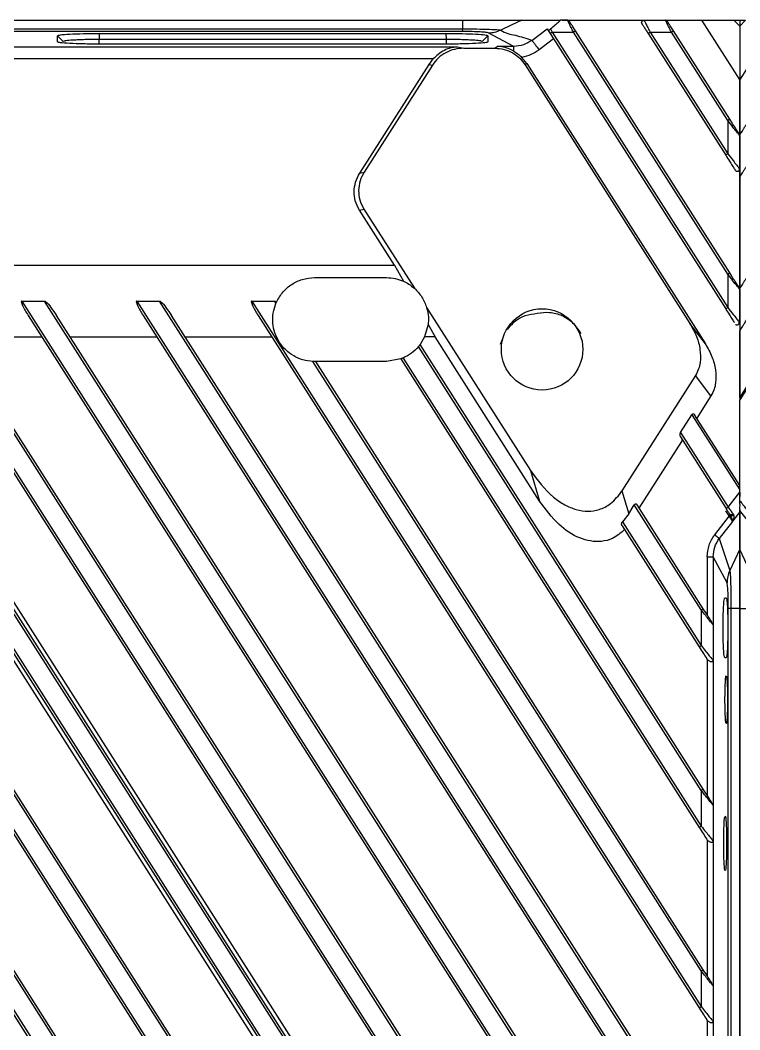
# Model space of a CAD drawing. Header units: millimetres. Extents: x 620 to 19791, y 2539 to 6969.
# Drawn here: x 17266.9 to 17327, y 5402.2 to 5486.6 of the extents above; entities that cross this region are included whole.
import ezdxf

# ---------------------------------------------------------------- set-up
doc = ezdxf.new("R2010")
doc.units = ezdxf.units.MM

# ---------------------------------------------------------------- blocks, each defined once
blk = doc.blocks.new('tugj')
at = {"color": 7, "linetype": 'Continuous', "lineweight": 25}
for p, q in [((12538.836, 5156.616), (12582.402, 5156.616)), ((12582.402, 5156.616), (12582.402, 5155.89)), ((12587.353, 5156.616), (12590.543, 5156.616)), ((12591.154, 5156.616), (12590.543, 5156.616)), ((12590.718, 5156.616), (12591.154, 5156.616)), ((12591.154, 5156.616), (12597.557, 5156.616)), ((12597.557, 5156.616), (12599.335, 5156.616)), ((12599.335, 5156.616), (12602.343, 5156.616)), ((12602.343, 5156.616), (12605.543, 5151.616)), ((12602.343, 5156.616), (12605.043, 5156.616)), ((12605.043, 5156.616), (12606.043, 5156.616)), ((12605.543, 5156.116), (12605.043, 5156.616)), ((12605.543, 5156.616), (12605.543, 5156.116)), ((12605.543, 5151.616), (12608.743, 5156.616)), ((12606.043, 5156.616), (12605.543, 5156.116)), ((12538.836, 5155.89), (12582.402, 5155.89)), ((12582.412, 5155.666), (12538.836, 5155.666)), ((12582.412, 5155.666), (12582.402, 5155.89)), ((12586.674, 5154.431), (12584.544, 5155.561)), ((12588.192, 5154.932), (12589.468, 5155.897)), ((12589.469, 5155.897), (12589.555, 5155.761)), ((12589.555, 5155.761), (12589.716, 5155.508)), ((12589.748, 5155.885), (12589.885, 5155.615)), ((12589.885, 5155.615), (12591.664, 5155.616)), ((12589.885, 5155.615), (12604.543, 5132.608)), ((12604.543, 5135.4), (12591.664, 5155.616)), ((12604.711, 5135.507), (12591.832, 5155.723)), ((12598.066, 5155.616), (12599.845, 5155.616)), ((12598.066, 5155.616), (12604.543, 5145.45)), ((12604.543, 5148.242), (12599.845, 5155.616)), ((12604.711, 5148.349), (12600.014, 5155.723)), ((12605.543, 5156.116), (12605.543, 5151.616)), ((12548.568, 5154.799), (12548.568, 5155.323)), ((12549.043, 5154.849), (12548.568, 5155.323)), ((12552.043, 5155.505), (12552.042, 5155.032)), ((12552.042, 5155.032), (12581.043, 5155.032)), ((12552.043, 5155.505), (12581.042, 5155.505)), ((12581.043, 5155.032), (12581.042, 5155.505)), ((12584.517, 5155.323), (12584.043, 5154.849)), ((12584.517, 5155.323), (12584.517, 5154.799)), ((12590.005, 5155.055), (12588.79, 5154.139)), ((12589.716, 5155.508), (12604.374, 5132.5)), ((12597.898, 5155.508), (12604.374, 5145.342)), ((12479.138, 5154.379), (12581.947, 5154.379)), ((12581.042, 5154.617), (12552.043, 5154.617)), ((12581.947, 5154.379), (12582.501, 5154.276)), ((12582.501, 5154.276), (12585.091, 5154.276)), ((12585.091, 5154.276), (12585.298, 5154.431)), ((12586.674, 5154.431), (12585.298, 5154.431)), ((12586.674, 5154.03), (12586.674, 5154.431)), ((12579.956, 5153.38), (12481.129, 5153.38)), ((12579.596, 5152.922), (12579.956, 5153.38)), ((12587.759, 5152.997), (12587.357, 5153.499)), ((12573.814, 5143.845), (12579.596, 5152.922)), ((12579.881, 5152.87), (12574.188, 5143.935)), ((12579.596, 5152.922), (12579.881, 5152.87)), ((12587.759, 5152.997), (12587.619, 5152.892)), ((12587.619, 5152.892), (12601.391, 5131.273)), ((12587.759, 5152.997), (12602.681, 5129.575)), ((12605.543, 5125.082), (12623.326, 5152.997)), ((12605.543, 5151.616), (12605.543, 5147.08)), ((12605.543, 5147.044), (12605.543, 5151.616)), ((12604.543, 5148.242), (12604.543, 5145.45)), ((12605.543, 5146.986), (12605.543, 5147.08)), ((12605.543, 5143.508), (12605.543, 5147.044)), ((12605.543, 5146.986), (12605.543, 5144.194)), ((12573.814, 5143.845), (12574.188, 5143.935)), ((12605.543, 5144.194), (12605.543, 5134.239)), ((12605.543, 5134.202), (12605.543, 5143.508)), ((12573.786, 5140.751), (12574.161, 5140.841)), ((12576.711, 5136.161), (12573.786, 5140.751)), ((12574.161, 5140.841), (12578.377, 5134.224)), ((12502.78, 5136.161), (12576.711, 5136.161)), ((12576.711, 5136.161), (12577.475, 5134.809)), ((12604.543, 5135.4), (12604.543, 5132.608)), ((12570.043, 5135.116), (12576.043, 5135.116)), ((12605.543, 5134.144), (12605.543, 5134.239)), ((12605.543, 5131.352), (12605.543, 5134.202)), ((12605.543, 5134.144), (12605.543, 5131.352)), ((12507.168, 5133.159), (12602.334, 4983.776)), ((12602.333, 4986.753), (12509.063, 5133.16)), ((12516.768, 5133.161), (12602.333, 4998.851)), ((12602.333, 5001.829), (12518.666, 5133.161)), ((12526.373, 5133.161), (12602.333, 5013.926)), ((12602.333, 5016.904), (12528.27, 5133.161)), ((12535.977, 5133.161), (12602.333, 5029.002)), ((12602.333, 5031.98), (12537.874, 5133.161)), ((12545.581, 5133.161), (12547.478, 5133.161)), ((12545.581, 5133.161), (12602.333, 5044.077)), ((12602.333, 5047.055), (12547.478, 5133.161)), ((12555.185, 5133.161), (12557.082, 5133.161)), ((12555.185, 5133.161), (12602.333, 5059.152)), ((12602.333, 5062.13), (12557.082, 5133.161)), ((12564.789, 5133.161), (12566.686, 5133.161)), ((12564.789, 5133.161), (12602.333, 5074.228)), ((12566.812, 5132.963), (12566.686, 5133.161)), ((12566.812, 5132.963), (12566.852, 5133.054)), ((12507.692, 5131.96), (12602.165, 4983.668)), ((12602.502, 4986.861), (12510.063, 5131.961)), ((12517.296, 5131.961), (12602.165, 4998.743)), ((12602.502, 5001.936), (12519.667, 5131.961)), ((12526.9, 5131.961), (12602.165, 5013.819)), ((12602.502, 5017.012), (12529.271, 5131.961)), ((12536.504, 5131.961), (12602.165, 5028.894)), ((12602.502, 5032.087), (12538.875, 5131.961)), ((12546.108, 5131.961), (12602.165, 5043.97)), ((12602.502, 5047.162), (12548.479, 5131.961)), ((12555.712, 5131.961), (12602.165, 5059.045)), ((12602.502, 5062.238), (12558.083, 5131.961)), ((12565.316, 5131.961), (12602.165, 5074.12)), ((12579.393, 5132.629), (12588.08, 5118.993)), ((12579.517, 5131.195), (12579.226, 5130.161)), ((12579.517, 5131.195), (12580.102, 5130.161)), ((12602.681, 5129.575), (12601.391, 5131.273)), ((12605.543, 5131.352), (12605.543, 5125.095)), ((12605.543, 5125.082), (12605.543, 5130.666)), ((12609.049, 5130.424), (12605.543, 5124.92)), ((12601.911, 5013.658), (12527.691, 5130.161)), ((12530.774, 5130.161), (12602.755, 5017.173)), ((12540.022, 5130.161), (12547.255, 5130.161)), ((12549.626, 5130.161), (12556.859, 5130.161)), ((12559.23, 5130.161), (12566.463, 5130.161)), ((12579.226, 5130.161), (12578.846, 5129.52)), ((12602.502, 5092.389), (12578.846, 5129.52)), ((12580.102, 5130.161), (12579.226, 5130.161)), ((12588.834, 5116.454), (12580.102, 5130.161)), ((12585.569, 5129.545), (12585.768, 5130.03)), ((12602.333, 5092.281), (12578.715, 5129.355)), ((12602.333, 5077.206), (12569.898, 5128.119)), ((12602.502, 5077.313), (12570.137, 5128.116)), ((12576.043, 5128.116), (12570.137, 5128.116)), ((12577.236, 5128.325), (12576.043, 5128.116)), ((12577.236, 5128.325), (12602.165, 5089.196)), ((12577.426, 5128.4), (12602.333, 5089.303)), ((12601.859, 5126.948), (12595.713, 5117.3)), ((12603.148, 5125.25), (12601.859, 5126.948)), ((12603.148, 5125.25), (12601.962, 5123.387)), ((12605.543, 5125.082), (12605.543, 5124.92)), ((12605.543, 5116.494), (12605.543, 5124.92)), ((12600.598, 5122.177), (12601.547, 5123.666)), ((12601.547, 5123.666), (12605.543, 5117.394)), ((12605.543, 5117.766), (12601.784, 5123.666)), ((12600.581, 5121.836), (12600.598, 5121.805)), ((12600.598, 5122.177), (12604.576, 5115.934)), ((12597.16, 5115.849), (12600.717, 5121.433)), ((12600.598, 5121.805), (12604.407, 5115.826)), ((12588.08, 5118.993), (12588.834, 5116.454)), ((12595.713, 5117.3), (12596.278, 5115.397)), ((12604.576, 5115.934), (12605.543, 5117.195)), ((12605.543, 5117.195), (12605.543, 5117.394)), ((12605.543, 5117.195), (12605.543, 5116.844)), ((12596.278, 5115.397), (12596.745, 5116.129)), ((12602.333, 5107.357), (12596.745, 5116.129)), ((12602.502, 5107.464), (12596.982, 5116.129)), ((12596.278, 5115.397), (12595.747, 5114.717)), ((12604.669, 5115.229), (12603.446, 5113.624)), ((12605.543, 5115.557), (12604.961, 5114.797)), ((12604.984, 5115.378), (12605.034, 5115.294)), ((12595.731, 5114.371), (12602.165, 5104.271)), ((12595.747, 5114.717), (12602.333, 5104.379)), ((12604.932, 5114.753), (12603.842, 5113.324)), ((12604.931, 5114.754), (12604.929, 5114.776)), ((12604.96, 5114.797), (12604.932, 5114.773)), ((12604.961, 5114.797), (12604.932, 5114.753)), ((12603.842, 5113.324), (12604.719, 5110.656)), ((12602.834, 5111.801), (12602.834, 5106.943)), ((12603.333, 5111.801), (12603.333, 5106.102)), ((12604.488, 5109.617), (12603.333, 5111.801)), ((12605.542, 5112.426), (12606.366, 5110.656)), ((12604.719, 5110.656), (12604.747, 5110.428)), ((12604.291, 5108.366), (12604.422, 5108.366)), ((12602.333, 5107.357), (12602.333, 5104.379)), ((12604.593, 4868.257), (12604.593, 5107.475)), ((12604.818, 5107.475), (12604.593, 5107.475)), ((12605.543, 5107.475), (12604.818, 5107.475)), ((12604.818, 5107.475), (12604.818, 4868.257)), ((12605.543, 5107.475), (12605.543, 4868.256)), ((12605.543, 5107.475), (12606.268, 5107.475)), ((12605.543, 4868.256), (12605.543, 5107.475)), ((12603.333, 5106.102), (12603.333, 5103.123)), ((12602.834, 5103.23), (12602.789, 5103.291)), ((12604.422, 5103.366), (12604.291, 5103.366)), ((12602.834, 5103.23), (12602.834, 5091.867)), ((12603.333, 5103.123), (12603.333, 5091.027)), ((12602.333, 5092.281), (12602.333, 5089.303)), ((12603.333, 5091.027), (12603.333, 5088.047)), ((12602.834, 5088.154), (12602.789, 5088.216)), ((12602.834, 5088.154), (12602.834, 5076.792)), ((12603.333, 5088.047), (12603.333, 5075.951)), ((12602.333, 5077.206), (12602.333, 5074.228)), ((12603.333, 5075.951), (12603.333, 5072.972)), ((12602.834, 5073.079), (12602.789, 5073.14)), ((12602.834, 5073.079), (12602.834, 5061.717)), ((12603.333, 5072.972), (12603.333, 5060.876))]:
    blk.add_line(p, q, dxfattribs=at)
at = {"color": 8, "linetype": 'Continuous', "lineweight": 25}
for p, q in [((12552.042, 5154.617), (12552.042, 5155.032)), ((12581.043, 5154.617), (12581.043, 5155.032)), ((12604.669, 5115.229), (12604.4, 5115.651))]:
    blk.add_line(p, q, dxfattribs=at)
at = {"color": 7, "linetype": 'Continuous', "lineweight": 25, "flags": 128}
for points in [[(12587.353, 5156.615), (12586.468, 5156.203), (12585.583, 5155.792)], [(12591.832, 5155.723), (12591.829, 5155.721), (12591.819, 5155.715), (12591.804, 5155.705), (12591.783, 5155.692), (12591.757, 5155.675), (12591.728, 5155.657), (12591.697, 5155.636), (12591.664, 5155.616)], [(12604.407, 5115.826), (12604.411, 5115.828), (12604.42, 5115.834), (12604.436, 5115.844), (12604.457, 5115.858), (12604.482, 5115.874), (12604.511, 5115.892), (12604.543, 5115.913), (12604.576, 5115.934)], [(12605.543, 5112.426), (12605.131, 5111.541), (12604.719, 5110.656)], [(12602.165, 5089.196), (12602.168, 5089.198), (12602.177, 5089.204), (12602.193, 5089.214), (12602.214, 5089.227), (12602.239, 5089.244), (12602.269, 5089.262), (12602.3, 5089.282), (12602.333, 5089.303)], [(12602.502, 5077.313), (12602.499, 5077.311), (12602.489, 5077.305), (12602.473, 5077.295), (12602.452, 5077.282), (12602.427, 5077.265), (12602.398, 5077.247), (12602.366, 5077.227), (12602.333, 5077.206)]]:
    blk.add_lwpolyline(points, dxfattribs=at)
at = {"color": 7, "linetype": 'Continuous', "lineweight": 25}
blk.add_circle((12589.043, 5129.116), 3.4, dxfattribs=at)
for points, knots in [([(12582.402, 5156.616), (12582.979, 5156.616), (12584.172, 5156.616), (12585.75, 5156.616), (12586.93, 5156.616), (12587.215, 5156.616), (12587.353, 5156.616)], [0, 0, 0, 0, 0.2418261, 0.5000005, 0.7581739, 1, 1, 1, 1]), ([(12589.748, 5155.885), (12589.883, 5155.997), (12590.122, 5156.195), (12590.364, 5156.406), (12590.481, 5156.519), (12590.533, 5156.575), (12590.556, 5156.609), (12590.547, 5156.613), (12590.543, 5156.616)], [0, 0, 0, 0, 0.3405403, 0.6016567, 0.7128872, 0.8153667, 0.9071263, 1, 1, 1, 1]), ([(12591.318, 5156.294), (12591.314, 5156.302), (12591.281, 5156.367), (12591.239, 5156.452), (12591.188, 5156.548), (12591.159, 5156.605), (12591.156, 5156.612), (12591.154, 5156.616)], [0, 0, 0, 0, 0.036005, 0.300896, 0.545076, 0.770136, 1, 1, 1, 1]), ([(12591.324, 5156.52), (12591.315, 5156.533), (12591.296, 5156.56), (12591.254, 5156.589), (12591.206, 5156.611), (12591.171, 5156.614), (12591.154, 5156.616)], [0, 0, 0, 0, 0.234709, 0.483931, 0.749504, 1, 1, 1, 1]), ([(12591.832, 5155.723), (12591.758, 5155.84), (12591.619, 5156.058), (12591.448, 5156.325), (12591.361, 5156.462), (12591.327, 5156.516), (12591.325, 5156.519), (12591.324, 5156.52)], [0, 0, 0, 0, 0.301721, 0.564724, 0.795125, 0.898936, 1, 1, 1, 1]), ([(12597.388, 5156.308), (12597.38, 5156.323), (12597.364, 5156.352), (12597.355, 5156.403), (12597.358, 5156.458), (12597.379, 5156.513), (12597.414, 5156.559), (12597.458, 5156.592), (12597.507, 5156.612), (12597.54, 5156.614), (12597.557, 5156.616)], [0, 0, 0, 0, 0.115372, 0.230894, 0.364478, 0.499956, 0.63203, 0.768998, 0.883022, 1, 1, 1, 1]), ([(12597.557, 5156.616), (12597.559, 5156.612), (12597.562, 5156.604), (12597.593, 5156.544), (12597.64, 5156.451), (12597.726, 5156.283), (12597.869, 5156.003), (12598, 5155.746), (12598.066, 5155.616)], [0, 0, 0, 0, 0.118805, 0.239592, 0.356977, 0.483256, 0.736712, 1, 1, 1, 1]), ([(12599.499, 5156.294), (12599.495, 5156.302), (12599.462, 5156.367), (12599.42, 5156.452), (12599.369, 5156.548), (12599.34, 5156.605), (12599.337, 5156.612), (12599.335, 5156.616)], [0, 0, 0, 0, 0.036031, 0.300917, 0.545095, 0.770146, 1, 1, 1, 1]), ([(12599.506, 5156.52), (12599.496, 5156.533), (12599.477, 5156.56), (12599.435, 5156.589), (12599.387, 5156.611), (12599.352, 5156.614), (12599.335, 5156.616)], [0, 0, 0, 0, 0.234717, 0.483917, 0.749532, 1, 1, 1, 1]), ([(12600.014, 5155.723), (12599.939, 5155.84), (12599.8, 5156.058), (12599.63, 5156.325), (12599.543, 5156.462), (12599.508, 5156.516), (12599.507, 5156.519), (12599.506, 5156.52)], [0, 0, 0, 0, 0.3017209, 0.5647223, 0.7951255, 0.8989366, 1, 1, 1, 1]), ([(12582.402, 5155.89), (12582.616, 5155.89), (12582.899, 5155.889), (12583.295, 5155.886), (12583.836, 5155.883), (12584.266, 5155.867), (12584.546, 5155.86), (12584.557, 5155.86), (12584.595, 5155.859), (12584.871, 5155.851), (12585.346, 5155.83), (12585.5, 5155.805), (12585.583, 5155.792)], [0, 0, 0, 0, 0.137447, 0.181876, 0.262263, 0.502656, 0.502981, 0.505372, 0.511859, 0.536161, 0.750921, 1, 1, 1, 1]), ([(12584.544, 5155.561), (12584.496, 5155.574), (12584.402, 5155.602), (12583.907, 5155.637), (12583.221, 5155.661), (12582.682, 5155.664), (12582.412, 5155.666)], [0, 0, 0, 0, 0.248127, 0.49784, 0.748645, 1, 1, 1, 1]), ([(12584.544, 5155.561), (12584.723, 5155.571), (12585.082, 5155.592), (12585.416, 5155.725), (12585.583, 5155.792)], [0, 0, 0, 0, 0.499996, 1, 1, 1, 1]), ([(12585.583, 5155.792), (12585.583, 5155.792), (12585.583, 5155.792), (12585.583, 5155.791), (12585.583, 5155.79), (12585.584, 5155.789), (12585.585, 5155.788), (12585.591, 5155.793), (12585.957, 5155.508), (12586.809, 5155.403), (12587.729, 5155.089), (12588.192, 5154.931)], [0, 0, 0, 0, 0.000002, 0.000016, 0.000171, 0.000246, 0.000333, 0.002028, 0.00788, 0.499948, 1, 1, 1, 1]), ([(12589.555, 5155.761), (12589.559, 5155.76), (12589.565, 5155.758), (12589.592, 5155.774), (12589.604, 5155.781)], [0, 0, 0, 0, 0.511977, 1, 1, 1, 1]), ([(12589.604, 5155.781), (12589.614, 5155.787), (12589.632, 5155.799), (12589.666, 5155.823), (12589.705, 5155.852), (12589.733, 5155.873), (12589.748, 5155.885)], [0, 0, 0, 0, 0.2335, 0.469096, 0.708208, 1, 1, 1, 1]), ([(12589.885, 5155.615), (12589.863, 5155.601), (12589.819, 5155.573), (12589.763, 5155.538), (12589.724, 5155.513), (12589.719, 5155.51), (12589.716, 5155.508)], [0, 0, 0, 0, 0.250009, 0.499999, 0.749994, 1, 1, 1, 1]), ([(12597.388, 5156.308), (12597.39, 5156.305), (12597.394, 5156.298), (12597.429, 5156.243), (12597.481, 5156.162), (12597.571, 5156.021), (12597.711, 5155.8), (12597.836, 5155.606), (12597.898, 5155.508)], [0, 0, 0, 0, 0.122574, 0.247458, 0.369912, 0.497021, 0.747802, 1, 1, 1, 1]), ([(12597.898, 5155.508), (12597.9, 5155.51), (12597.905, 5155.513), (12597.944, 5155.538), (12598, 5155.573), (12598.044, 5155.601), (12598.066, 5155.616)], [0, 0, 0, 0, 0.249998, 0.500005, 0.749994, 1, 1, 1, 1]), ([(12599.845, 5155.616), (12599.867, 5155.63), (12599.911, 5155.658), (12599.967, 5155.693), (12600.006, 5155.718), (12600.011, 5155.721), (12600.014, 5155.723)], [0, 0, 0, 0, 0.249991, 0.499984, 0.750006, 1, 1, 1, 1]), ([(12548.568, 5155.323), (12548.62, 5155.347), (12548.726, 5155.394), (12549.524, 5155.455), (12550.685, 5155.497), (12551.594, 5155.503), (12552.043, 5155.505)], [0, 0, 0, 0, 0.246596, 0.499968, 0.753338, 1, 1, 1, 1]), ([(12552.043, 5154.617), (12551.594, 5154.62), (12550.685, 5154.626), (12549.524, 5154.667), (12548.726, 5154.728), (12548.62, 5154.776), (12548.568, 5154.799)], [0, 0, 0, 0, 0.246592, 0.49996, 0.753362, 1, 1, 1, 1]), ([(12549.043, 5154.85), (12549.062, 5154.866), (12549.087, 5154.887), (12549.209, 5154.911), (12549.384, 5154.939), (12549.729, 5154.97), (12550.321, 5155.001), (12550.862, 5155.02), (12551.437, 5155.031), (12551.837, 5155.031), (12552.042, 5155.032)], [0, 0, 0, 0, 0.170002, 0.221841, 0.251425, 0.478668, 0.617707, 0.745823, 0.869054, 1, 1, 1, 1]), ([(12581.042, 5155.505), (12581.491, 5155.503), (12582.401, 5155.497), (12583.561, 5155.455), (12584.359, 5155.394), (12584.465, 5155.347), (12584.517, 5155.323)], [0, 0, 0, 0, 0.246611, 0.499962, 0.753339, 1, 1, 1, 1]), ([(12584.517, 5154.799), (12584.465, 5154.776), (12584.359, 5154.728), (12583.561, 5154.667), (12582.4, 5154.626), (12581.491, 5154.62), (12581.042, 5154.617)], [0, 0, 0, 0, 0.246542, 0.499959, 0.753355, 1, 1, 1, 1]), ([(12581.043, 5155.032), (12581.25, 5155.031), (12581.65, 5155.031), (12582.227, 5155.02), (12582.77, 5155.001), (12583.363, 5154.969), (12583.705, 5154.939), (12583.877, 5154.911), (12583.998, 5154.887), (12584.023, 5154.866), (12584.043, 5154.85)], [0, 0, 0, 0, 0.131656, 0.254711, 0.383622, 0.52361, 0.751534, 0.778051, 0.828378, 1, 1, 1, 1]), ([(12588.192, 5154.932), (12587.959, 5154.787), (12587.494, 5154.496), (12586.947, 5154.453), (12586.674, 5154.431)], [0, 0, 0, 0, 0.499543, 1, 1, 1, 1]), ([(12588.192, 5154.932), (12588.209, 5154.909), (12588.244, 5154.863), (12588.385, 5154.676), (12588.572, 5154.428), (12588.718, 5154.235), (12588.79, 5154.139)], [0, 0, 0, 0, 0.249871, 0.500025, 0.750136, 1, 1, 1, 1]), ([(12582.501, 5154.276), (12582.238, 5154.259), (12581.712, 5154.223), (12580.983, 5153.922), (12580.337, 5153.484), (12580.032, 5153.074), (12579.881, 5152.87)], [0, 0, 0, 0, 0.2541552, 0.5074663, 0.7554072, 1, 1, 1, 1]), ([(12581.947, 5154.379), (12581.766, 5154.36), (12581.408, 5154.324), (12580.876, 5154.108), (12580.382, 5153.794), (12580.09, 5153.51), (12579.956, 5153.38)], [0, 0, 0, 0, 0.259237, 0.512724, 0.776843, 1, 1, 1, 1]), ([(12585.091, 5154.276), (12585.356, 5154.256), (12585.878, 5154.217), (12586.589, 5153.908), (12587.192, 5153.471), (12587.478, 5153.082), (12587.619, 5152.892)], [0, 0, 0, 0, 0.26474, 0.519598, 0.764654, 1, 1, 1, 1]), ([(12586.674, 5154.03), (12586.464, 5154.136), (12586.015, 5154.362), (12585.547, 5154.407), (12585.298, 5154.431)], [0, 0, 0, 0, 0.468209, 1, 1, 1, 1]), ([(12586.674, 5154.03), (12586.799, 5153.952), (12587.037, 5153.802), (12587.254, 5153.597), (12587.357, 5153.499)], [0, 0, 0, 0, 0.524793, 1, 1, 1, 1]), ([(12588.79, 5154.139), (12588.569, 5153.992), (12588.128, 5153.698), (12587.614, 5153.565), (12587.357, 5153.499)], [0, 0, 0, 0, 0.499999, 1, 1, 1, 1]), ([(12604.711, 5148.349), (12604.709, 5148.347), (12604.704, 5148.344), (12604.665, 5148.319), (12604.609, 5148.284), (12604.565, 5148.256), (12604.543, 5148.242)], [0, 0, 0, 0, 0.2499957, 0.5000009, 0.7500121, 1, 1, 1, 1]), ([(12605.543, 5146.986), (12605.54, 5146.989), (12605.534, 5146.997), (12605.487, 5147.056), (12605.409, 5147.153), (12605.251, 5147.352), (12604.959, 5147.719), (12604.692, 5148.053), (12604.543, 5148.242)], [0, 0, 0, 0, 0.082047, 0.168459, 0.268065, 0.381093, 0.652308, 1, 1, 1, 1]), ([(12605.523, 5147.076), (12605.514, 5147.089), (12605.498, 5147.114), (12605.423, 5147.231), (12605.268, 5147.475), (12605.017, 5147.869), (12604.821, 5148.177), (12604.711, 5148.349)], [0, 0, 0, 0, 0.100997, 0.198758, 0.407212, 0.667727, 1, 1, 1, 1]), ([(12606.543, 5148.614), (12606.511, 5148.564), (12606.452, 5148.472), (12606.37, 5148.343), (12606.3, 5148.232), (12606.242, 5148.14), (12606.154, 5148), (12606.039, 5147.821), (12605.898, 5147.601), (12605.772, 5147.408), (12605.679, 5147.261), (12605.62, 5147.16), (12605.581, 5147.094), (12605.549, 5147.052), (12605.545, 5147.047), (12605.543, 5147.044)], [0, 0, 0, 0, 0.076408, 0.143264, 0.200569, 0.248324, 0.286531, 0.419799, 0.534069, 0.651314, 0.759619, 0.819962, 0.870152, 0.932977, 1, 1, 1, 1]), ([(12604.543, 5145.45), (12604.521, 5145.436), (12604.476, 5145.408), (12604.421, 5145.372), (12604.382, 5145.347), (12604.376, 5145.344), (12604.374, 5145.342)], [0, 0, 0, 0, 0.250005, 0.499991, 0.750008, 1, 1, 1, 1]), ([(12604.543, 5145.45), (12604.693, 5145.26), (12604.961, 5144.924), (12605.254, 5144.557), (12605.411, 5144.359), (12605.488, 5144.263), (12605.534, 5144.205), (12605.54, 5144.198), (12605.543, 5144.194)], [0, 0, 0, 0, 0.35016, 0.621944, 0.734205, 0.833253, 0.918727, 1, 1, 1, 1]), ([(12604.374, 5145.342), (12604.478, 5145.179), (12604.666, 5144.884), (12604.918, 5144.488), (12605.078, 5144.237), (12605.162, 5144.106), (12605.171, 5144.091), (12605.176, 5144.083)], [0, 0, 0, 0, 0.317513, 0.570139, 0.79835, 0.902862, 1, 1, 1, 1]), ([(12605.543, 5143.508), (12605.543, 5143.509), (12605.544, 5143.51), (12605.553, 5143.521), (12605.567, 5143.539), (12605.588, 5143.57), (12605.62, 5143.624), (12605.679, 5143.724), (12605.772, 5143.872), (12605.898, 5144.065), (12606.039, 5144.285), (12606.184, 5144.511), (12606.353, 5144.781), (12606.471, 5144.966), (12606.543, 5145.078)], [0, 0, 0, 0, 0.034267, 0.067135, 0.098949, 0.13009, 0.180259, 0.240606, 0.34888, 0.466121, 0.580357, 0.713621, 0.826984, 1, 1, 1, 1]), ([(12573.786, 5140.751), (12573.653, 5141.003), (12573.396, 5141.487), (12573.314, 5142.309), (12573.422, 5143.12), (12573.682, 5143.602), (12573.814, 5143.845)], [0, 0, 0, 0, 0.260024, 0.499111, 0.747694, 1, 1, 1, 1]), ([(12574.188, 5143.935), (12574.057, 5143.692), (12573.797, 5143.209), (12573.689, 5142.399), (12573.771, 5141.576), (12574.027, 5141.093), (12574.161, 5140.841)], [0, 0, 0, 0, 0.252232, 0.500891, 0.739978, 1, 1, 1, 1]), ([(12605.176, 5144.083), (12605.188, 5144.068), (12605.211, 5144.038), (12605.265, 5144.006), (12605.33, 5143.991), (12605.402, 5143.998), (12605.467, 5144.032), (12605.512, 5144.081), (12605.538, 5144.138), (12605.541, 5144.175), (12605.543, 5144.194)], [0, 0, 0, 0, 0.114057, 0.223558, 0.359566, 0.501818, 0.64072, 0.779251, 0.888913, 1, 1, 1, 1]), ([(12604.711, 5135.507), (12604.709, 5135.505), (12604.704, 5135.502), (12604.665, 5135.477), (12604.609, 5135.442), (12604.565, 5135.414), (12604.543, 5135.4)], [0, 0, 0, 0, 0.250002, 0.500013, 0.750031, 1, 1, 1, 1]), ([(12605.543, 5134.144), (12605.54, 5134.147), (12605.534, 5134.155), (12605.487, 5134.214), (12605.409, 5134.311), (12605.251, 5134.51), (12604.959, 5134.877), (12604.692, 5135.212), (12604.543, 5135.4)], [0, 0, 0, 0, 0.0820467, 0.1684592, 0.2680645, 0.3810884, 0.652303, 1, 1, 1, 1]), ([(12605.521, 5134.235), (12605.513, 5134.248), (12605.498, 5134.273), (12605.423, 5134.39), (12605.267, 5134.635), (12605.016, 5135.028), (12604.821, 5135.335), (12604.711, 5135.507)], [0, 0, 0, 0, 0.10123, 0.199445, 0.408293, 0.668736, 1, 1, 1, 1]), ([(12606.543, 5135.772), (12606.511, 5135.722), (12606.452, 5135.63), (12606.37, 5135.501), (12606.3, 5135.39), (12606.242, 5135.298), (12606.154, 5135.158), (12606.039, 5134.979), (12605.898, 5134.759), (12605.772, 5134.566), (12605.679, 5134.419), (12605.62, 5134.318), (12605.581, 5134.252), (12605.549, 5134.21), (12605.545, 5134.205), (12605.543, 5134.202)], [0, 0, 0, 0, 0.076408, 0.143264, 0.200569, 0.248324, 0.286531, 0.419799, 0.534069, 0.651314, 0.759619, 0.819962, 0.870152, 0.932977, 1, 1, 1, 1]), ([(12566.852, 5133.054), (12567.02, 5133.36), (12567.342, 5133.948), (12568.119, 5134.582), (12569.016, 5135.034), (12569.691, 5135.088), (12570.043, 5135.116)], [0, 0, 0, 0, 0.261058, 0.50039, 0.739402, 1, 1, 1, 1]), ([(12576.043, 5135.116), (12576.29, 5135.103), (12576.784, 5135.077), (12577.244, 5134.898), (12577.475, 5134.809)], [0, 0, 0, 0, 0.499699, 1, 1, 1, 1]), ([(12577.475, 5134.809), (12577.615, 5134.744), (12577.894, 5134.614), (12578.216, 5134.354), (12578.377, 5134.224)], [0, 0, 0, 0, 0.501922, 1, 1, 1, 1]), ([(12578.377, 5134.224), (12578.601, 5133.993), (12579.049, 5133.531), (12579.278, 5132.929), (12579.393, 5132.629)], [0, 0, 0, 0, 0.5, 1, 1, 1, 1]), ([(12545.581, 5133.161), (12545.573, 5133.156), (12545.561, 5133.15), (12545.551, 5133.137), (12545.544, 5133.124), (12545.542, 5133.064), (12545.581, 5132.945), (12545.741, 5132.551), (12545.942, 5132.227), (12546.108, 5131.961)], [0, 0, 0, 0, 0.019687, 0.028154, 0.036204, 0.051518, 0.160477, 0.308571, 1, 1, 1, 1]), ([(12547.478, 5133.161), (12547.493, 5133.159), (12547.525, 5133.156), (12547.745, 5133.015), (12548.043, 5132.586), (12548.325, 5132.181), (12548.479, 5131.961)], [0, 0, 0, 0, 0.02847, 0.059006, 0.486064, 1, 1, 1, 1]), ([(12555.185, 5133.161), (12555.177, 5133.156), (12555.165, 5133.15), (12555.155, 5133.137), (12555.149, 5133.124), (12555.146, 5133.064), (12555.185, 5132.945), (12555.345, 5132.551), (12555.546, 5132.227), (12555.712, 5131.961)], [0, 0, 0, 0, 0.019687, 0.028154, 0.0362046, 0.0515178, 0.1604779, 0.3085721, 1, 1, 1, 1]), ([(12557.082, 5133.161), (12557.097, 5133.159), (12557.129, 5133.156), (12557.35, 5133.015), (12557.648, 5132.586), (12557.93, 5132.181), (12558.083, 5131.961)], [0, 0, 0, 0, 0.028461, 0.059006, 0.486064, 1, 1, 1, 1]), ([(12564.789, 5133.161), (12564.781, 5133.156), (12564.769, 5133.15), (12564.759, 5133.137), (12564.753, 5133.124), (12564.75, 5133.064), (12564.789, 5132.945), (12564.949, 5132.551), (12565.15, 5132.227), (12565.316, 5131.961)], [0, 0, 0, 0, 0.019692, 0.028152, 0.036205, 0.051518, 0.160479, 0.308573, 1, 1, 1, 1]), ([(12569.898, 5128.119), (12569.619, 5128.15), (12569.059, 5128.212), (12568.279, 5128.555), (12567.6, 5129.061), (12567.062, 5129.717), (12566.695, 5130.482), (12566.524, 5131.311), (12566.542, 5132.163), (12566.722, 5132.696), (12566.812, 5132.963)], [0, 0, 0, 0, 0.125, 0.25, 0.374999, 0.5, 0.625, 0.75, 0.874999, 1, 1, 1, 1]), ([(12566.686, 5133.161), (12566.701, 5133.159), (12566.734, 5133.155), (12566.777, 5133.126), (12566.811, 5133.094), (12566.835, 5133.07), (12566.847, 5133.058), (12566.85, 5133.055), (12566.851, 5133.054), (12566.852, 5133.054), (12566.852, 5133.054)], [0, 0, 0, 0, 0.224814, 0.484906, 0.74033, 0.928626, 0.978948, 0.993106, 0.997467, 1, 1, 1, 1]), ([(12579.393, 5132.629), (12579.457, 5132.348), (12579.587, 5131.783), (12579.541, 5131.392), (12579.517, 5131.195)], [0, 0, 0, 0, 0.49641, 1, 1, 1, 1]), ([(12586.148, 5130.774), (12586.324, 5130.999), (12586.717, 5131.505), (12587.602, 5132.007), (12588.295, 5132.093), (12588.635, 5132.135)], [0, 0, 0, 0, 0.289943, 0.651681, 1, 1, 1, 1]), ([(12588.635, 5132.135), (12588.981, 5132.187), (12589.679, 5132.29), (12590.722, 5131.99), (12591.659, 5131.389), (12592.069, 5130.768), (12592.278, 5130.451)], [0, 0, 0, 0, 0.241489, 0.486466, 0.738116, 1, 1, 1, 1]), ([(12604.543, 5132.608), (12604.521, 5132.594), (12604.476, 5132.566), (12604.421, 5132.53), (12604.382, 5132.505), (12604.376, 5132.502), (12604.374, 5132.5)], [0, 0, 0, 0, 0.250008, 0.499997, 0.749993, 1, 1, 1, 1]), ([(12604.374, 5132.5), (12604.478, 5132.337), (12604.664, 5132.045), (12604.921, 5131.641), (12605.042, 5131.452), (12605.099, 5131.362)], [0, 0, 0, 0, 0.397398, 0.713939, 1, 1, 1, 1]), ([(12605.543, 5130.666), (12605.543, 5130.667), (12605.544, 5130.668), (12605.552, 5130.681), (12605.564, 5130.7), (12605.582, 5130.728), (12605.618, 5130.783), (12605.686, 5130.891), (12605.799, 5131.068), (12605.942, 5131.293), (12606.107, 5131.551), (12606.309, 5131.871), (12606.456, 5132.1), (12606.543, 5132.236)], [0, 0, 0, 0, 0.030657, 0.061815, 0.093828, 0.127026, 0.161703, 0.258192, 0.371333, 0.496055, 0.644878, 0.790466, 1, 1, 1, 1]), ([(12601.391, 5131.273), (12601.59, 5130.919), (12601.973, 5130.24), (12602.268, 5129.128), (12602.29, 5128.202), (12602.137, 5127.465), (12601.954, 5127.125), (12601.859, 5126.948)], [0, 0, 0, 0, 0.265758, 0.510552, 0.747402, 0.868764, 1, 1, 1, 1]), ([(12605.206, 5131.206), (12605.22, 5131.195), (12605.249, 5131.171), (12605.306, 5131.155), (12605.367, 5131.158), (12605.426, 5131.185), (12605.472, 5131.232), (12605.5, 5131.29), (12605.513, 5131.35), (12605.51, 5131.389), (12605.509, 5131.408)], [0, 0, 0, 0, 0.113515, 0.239864, 0.37564, 0.515144, 0.651718, 0.779776, 0.896149, 1, 1, 1, 1]), ([(12605.507, 5131.397), (12605.515, 5131.387), (12605.538, 5131.358), (12605.541, 5131.354), (12605.543, 5131.352)], [0, 0, 0, 0, 0.356732, 1, 1, 1, 1]), ([(12578.846, 5129.52), (12578.845, 5129.518), (12578.842, 5129.514), (12578.826, 5129.494), (12578.808, 5129.47), (12578.784, 5129.438), (12578.752, 5129.399), (12578.728, 5129.371), (12578.715, 5129.355)], [0, 0, 0, 0, 0.230989, 0.355989, 0.487535, 0.659914, 0.8091, 1, 1, 1, 1]), ([(12602.681, 5129.575), (12602.88, 5129.224), (12603.266, 5128.547), (12603.556, 5127.433), (12603.579, 5126.504), (12603.429, 5125.766), (12603.244, 5125.426), (12603.148, 5125.25)], [0, 0, 0, 0, 0.2638, 0.510579, 0.747381, 0.868749, 1, 1, 1, 1]), ([(12578.715, 5129.355), (12578.527, 5129.158), (12578.153, 5128.765), (12577.668, 5128.522), (12577.426, 5128.4)], [0, 0, 0, 0, 0.499998, 1, 1, 1, 1]), ([(12570.043, 5128.116), (12570.023, 5128.116), (12569.978, 5128.116), (12569.927, 5128.118), (12569.898, 5128.119)], [0, 0, 0, 0, 0.441357, 1, 1, 1, 1]), ([(12570.137, 5128.116), (12570.136, 5128.115), (12570.133, 5128.115), (12570.113, 5128.115), (12570.083, 5128.115), (12570.057, 5128.115), (12570.043, 5128.116)], [0, 0, 0, 0, 0.2512307, 0.4966479, 0.7274644, 1, 1, 1, 1]), ([(12577.426, 5128.4), (12577.401, 5128.39), (12577.352, 5128.369), (12577.29, 5128.345), (12577.254, 5128.332), (12577.239, 5128.326), (12577.237, 5128.326), (12577.236, 5128.325)], [0, 0, 0, 0, 0.251157, 0.502427, 0.745112, 0.871061, 1, 1, 1, 1]), ([(12601.547, 5123.666), (12601.557, 5123.681), (12601.576, 5123.708), (12601.609, 5123.735), (12601.643, 5123.745), (12601.686, 5123.744), (12601.74, 5123.724), (12601.769, 5123.686), (12601.784, 5123.666)], [0, 0, 0, 0, 0.143735, 0.264903, 0.35892, 0.473669, 0.723305, 1, 1, 1, 1]), ([(12600.598, 5122.177), (12600.587, 5122.155), (12600.561, 5122.104), (12600.547, 5122.017), (12600.55, 5121.923), (12600.57, 5121.866), (12600.581, 5121.836)], [0, 0, 0, 0, 0.188718, 0.428997, 0.693892, 1, 1, 1, 1]), ([(12600.717, 5121.433), (12600.723, 5121.446), (12600.738, 5121.475), (12600.743, 5121.525), (12600.739, 5121.576), (12600.724, 5121.605), (12600.717, 5121.619)], [0, 0, 0, 0, 0.199524, 0.431616, 0.714494, 1, 1, 1, 1]), ([(12588.08, 5118.993), (12588.661, 5118.201), (12589.471, 5117.098), (12590.889, 5116.134), (12591.867, 5115.715), (12592.859, 5115.554), (12593.862, 5115.709), (12594.911, 5116.246), (12595.422, 5116.918), (12595.713, 5117.3)], [0, 0, 0, 0, 0.30586, 0.426069, 0.535169, 0.639122, 0.737723, 0.850589, 1, 1, 1, 1]), ([(12605.543, 5117.394), (12605.543, 5117.449), (12605.544, 5117.54), (12605.542, 5117.645), (12605.543, 5117.705), (12605.543, 5117.74), (12605.543, 5117.762), (12605.543, 5117.765), (12605.543, 5117.766)], [0, 0, 0, 0, 0.359744, 0.595573, 0.719557, 0.825747, 0.917505, 1, 1, 1, 1]), ([(12595.923, 5114.069), (12595.611, 5113.792), (12595.052, 5113.295), (12594.014, 5113.049), (12593.07, 5113.082), (12591.814, 5113.448), (12590.244, 5114.515), (12589.337, 5115.762), (12588.834, 5116.454)], [0, 0, 0, 0, 0.142434, 0.25506, 0.359221, 0.46777, 0.704727, 1, 1, 1, 1]), ([(12596.982, 5116.129), (12596.966, 5116.149), (12596.937, 5116.186), (12596.883, 5116.207), (12596.84, 5116.206), (12596.806, 5116.197), (12596.773, 5116.17), (12596.755, 5116.143), (12596.745, 5116.129)], [0, 0, 0, 0, 0.291929, 0.528133, 0.642588, 0.73601, 0.854882, 1, 1, 1, 1]), ([(12604.576, 5115.934), (12604.65, 5115.832), (12604.798, 5115.629), (12604.922, 5115.462), (12604.984, 5115.378)], [0, 0, 0, 0, 0.499361, 1, 1, 1, 1]), ([(12605.54, 5116.494), (12605.63, 5116.38), (12605.987, 5115.925), (12606.472, 5115.306), (12606.968, 5114.675), (12607.267, 5114.292), (12607.48, 5114.018), (12607.608, 5113.855), (12607.663, 5113.78), (12607.677, 5113.761)], [0, 0, 0, 0, 0.125587, 0.4999926, 0.6799791, 0.8199719, 0.9199712, 0.9799782, 1, 1, 1, 1]), ([(12605.54, 5116.494), (12605.54, 5116.472), (12605.541, 5116.423), (12605.541, 5116.329), (12605.543, 5116.21), (12605.543, 5116.083), (12605.543, 5115.964), (12605.542, 5115.864), (12605.543, 5115.779), (12605.543, 5115.716), (12605.543, 5115.7), (12605.543, 5115.692)], [0, 0, 0, 0, 0.066161, 0.147469, 0.285966, 0.428916, 0.548302, 0.676783, 0.786689, 0.898451, 1, 1, 1, 1]), ([(12604.407, 5115.826), (12604.462, 5115.74), (12604.573, 5115.566), (12604.664, 5115.423), (12604.71, 5115.351)], [0, 0, 0, 0, 0.500595, 1, 1, 1, 1]), ([(12604.669, 5115.229), (12604.678, 5115.235), (12604.697, 5115.247), (12604.722, 5115.263), (12604.742, 5115.275), (12604.748, 5115.279), (12604.751, 5115.281)], [0, 0, 0, 0, 0.249986, 0.500004, 0.750012, 1, 1, 1, 1]), ([(12604.929, 5114.776), (12604.915, 5114.793), (12604.887, 5114.827), (12604.829, 5114.928), (12604.76, 5115.063), (12604.704, 5115.166), (12604.669, 5115.229)], [0, 0, 0, 0, 0.2341, 0.485811, 0.682718, 1, 1, 1, 1]), ([(12604.71, 5115.351), (12604.712, 5115.348), (12604.715, 5115.344), (12604.718, 5115.338), (12604.72, 5115.336), (12604.721, 5115.334), (12604.722, 5115.332), (12604.723, 5115.331), (12604.724, 5115.329), (12604.726, 5115.325), (12604.731, 5115.316), (12604.736, 5115.307), (12604.74, 5115.301), (12604.745, 5115.293), (12604.748, 5115.287), (12604.751, 5115.281)], [0, 0, 0, 0, 0.133962, 0.177074, 0.209493, 0.233782, 0.25882, 0.307781, 0.353017, 0.400902, 0.5184, 0.696149, 0.747487, 0.77397, 1, 1, 1, 1]), ([(12604.753, 5115.316), (12604.744, 5115.321), (12604.727, 5115.329), (12604.717, 5115.342), (12604.712, 5115.349)], [0, 0, 0, 0, 0.552711, 1, 1, 1, 1]), ([(12604.751, 5115.281), (12604.767, 5115.269), (12604.791, 5115.251), (12604.839, 5115.241), (12604.879, 5115.239), (12604.922, 5115.244), (12604.964, 5115.255), (12605.002, 5115.272), (12605.024, 5115.287), (12605.034, 5115.294)], [0, 0, 0, 0, 0.232203, 0.359675, 0.491361, 0.624225, 0.755116, 0.881133, 1, 1, 1, 1]), ([(12604.751, 5115.281), (12604.797, 5115.18), (12604.871, 5115.018), (12604.924, 5114.849), (12604.93, 5114.796), (12604.932, 5114.773)], [0, 0, 0, 0, 0.4814903, 0.7769455, 1, 1, 1, 1]), ([(12605.034, 5115.294), (12605.049, 5115.248), (12605.078, 5115.16), (12605.056, 5114.985), (12604.998, 5114.871), (12604.96, 5114.797)], [0, 0, 0, 0, 0.272839, 0.528768, 1, 1, 1, 1]), ([(12607.282, 5113.456), (12607.279, 5113.459), (12607.275, 5113.464), (12607.266, 5113.476), (12607.25, 5113.496), (12607.218, 5113.537), (12607.155, 5113.619), (12607.029, 5113.782), (12606.775, 5114.109), (12606.269, 5114.761), (12605.833, 5115.32), (12605.543, 5115.692)], [0, 0, 0, 0, 0.003906, 0.007812, 0.015625, 0.03125, 0.0625, 0.125, 0.25, 0.499999, 1, 1, 1, 1]), ([(12605.543, 5112.426), (12605.543, 5112.551), (12605.543, 5112.828), (12605.543, 5113.374), (12605.543, 5114.064), (12605.543, 5114.765), (12605.543, 5115.308), (12605.543, 5115.576), (12605.543, 5115.692)], [0, 0, 0, 0, 0.113981, 0.252663, 0.503553, 0.752665, 0.893678, 1, 1, 1, 1]), ([(12605.543, 5115.557), (12605.543, 5115.299), (12605.543, 5114.781), (12605.543, 5113.927), (12605.543, 5113.14), (12605.543, 5112.616), (12605.543, 5112.426)], [0, 0, 0, 0, 0.247913, 0.497848, 0.817733, 1, 1, 1, 1]), ([(12595.731, 5114.371), (12595.716, 5114.398), (12595.688, 5114.451), (12595.678, 5114.545), (12595.691, 5114.623), (12595.717, 5114.681), (12595.737, 5114.705), (12595.747, 5114.717)], [0, 0, 0, 0, 0.278289, 0.543226, 0.7807, 0.895047, 1, 1, 1, 1]), ([(12602.834, 5111.801), (12602.861, 5112.13), (12602.916, 5112.788), (12603.27, 5113.345), (12603.446, 5113.624)], [0, 0, 0, 0, 0.499989, 1, 1, 1, 1]), ([(12603.842, 5113.324), (12603.832, 5113.331), (12603.812, 5113.347), (12603.719, 5113.417), (12603.591, 5113.514), (12603.494, 5113.588), (12603.446, 5113.624)], [0, 0, 0, 0, 0.239418, 0.49715, 0.756459, 1, 1, 1, 1]), ([(12603.333, 5111.801), (12603.356, 5112.075), (12603.401, 5112.625), (12603.695, 5113.091), (12603.842, 5113.324)], [0, 0, 0, 0, 0.500221, 1, 1, 1, 1]), ([(12602.834, 5111.801), (12602.897, 5111.801), (12603.024, 5111.801), (12603.186, 5111.801), (12603.302, 5111.801), (12603.323, 5111.801), (12603.333, 5111.801)], [0, 0, 0, 0, 0.249999, 0.499999, 0.749997, 1, 1, 1, 1]), ([(12605.543, 5107.475), (12605.543, 5107.547), (12605.543, 5107.692), (12605.543, 5107.908), (12605.543, 5108.123), (12605.543, 5108.335), (12605.543, 5108.547), (12605.543, 5108.757), (12605.543, 5108.965), (12605.543, 5109.393), (12605.543, 5110.021), (12605.543, 5110.773), (12605.543, 5111.416), (12605.543, 5111.832), (12605.543, 5112.088), (12605.543, 5112.238), (12605.543, 5112.355), (12605.543, 5112.402), (12605.543, 5112.426)], [0, 0, 0, 0, 0.030431, 0.060694, 0.090844, 0.12094, 0.151038, 0.181196, 0.21147, 0.241917, 0.370935, 0.500028, 0.629045, 0.758138, 0.818817, 0.879049, 0.939291, 1, 1, 1, 1]), ([(12605.543, 5111.973), (12605.543, 5111.94), (12605.543, 5111.735), (12605.543, 5110.794), (12605.543, 5109.272), (12605.543, 5108.074), (12605.543, 5107.475)], [0, 0, 0, 0, 0.059697, 0.372859, 0.686045, 1, 1, 1, 1]), ([(12604.719, 5110.656), (12604.653, 5110.489), (12604.519, 5110.155), (12604.498, 5109.796), (12604.488, 5109.617)], [0, 0, 0, 0, 0.499998, 1, 1, 1, 1]), ([(12604.593, 5107.475), (12604.591, 5107.746), (12604.588, 5108.287), (12604.564, 5108.977), (12604.529, 5109.474), (12604.502, 5109.569), (12604.488, 5109.617)], [0, 0, 0, 0, 0.251349, 0.502157, 0.751873, 1, 1, 1, 1]), ([(12604.291, 5103.366), (12604.274, 5103.403), (12604.24, 5103.479), (12604.196, 5104.054), (12604.167, 5104.877), (12604.157, 5105.855), (12604.167, 5106.836), (12604.195, 5107.668), (12604.239, 5108.251), (12604.274, 5108.327), (12604.291, 5108.366)], [0, 0, 0, 0, 0.125478, 0.250135, 0.373822, 0.498716, 0.623533, 0.747873, 0.873841, 1, 1, 1, 1]), ([(12604.422, 5108.366), (12604.439, 5108.328), (12604.473, 5108.252), (12604.517, 5107.677), (12604.546, 5106.854), (12604.556, 5105.876), (12604.546, 5104.894), (12604.518, 5104.063), (12604.474, 5103.48), (12604.439, 5103.404), (12604.422, 5103.366)], [0, 0, 0, 0, 0.1255, 0.250161, 0.373853, 0.498751, 0.623571, 0.747916, 0.873887, 1, 1, 1, 1]), ([(12602.502, 5107.464), (12602.499, 5107.462), (12602.494, 5107.459), (12602.455, 5107.434), (12602.399, 5107.399), (12602.355, 5107.371), (12602.333, 5107.357)], [0, 0, 0, 0, 0.250002, 0.50001, 0.750016, 1, 1, 1, 1]), ([(12603.333, 5106.102), (12603.326, 5106.109), (12603.312, 5106.124), (12603.235, 5106.23), (12603.124, 5106.363), (12602.951, 5106.582), (12602.685, 5106.91), (12602.458, 5107.199), (12602.333, 5107.357)], [0, 0, 0, 0, 0.098163, 0.217414, 0.343066, 0.459239, 0.704397, 1, 1, 1, 1]), ([(12603.255, 5106.281), (12603.235, 5106.313), (12603.193, 5106.379), (12603.079, 5106.558), (12602.853, 5106.913), (12602.643, 5107.243), (12602.502, 5107.464)], [0, 0, 0, 0, 0.1153748, 0.2459889, 0.4961011, 1, 1, 1, 1]), ([(12603.255, 5106.281), (12603.277, 5106.248), (12603.317, 5106.186), (12603.328, 5106.128), (12603.333, 5106.102)], [0, 0, 0, 0, 0.540982, 1, 1, 1, 1]), ([(12602.333, 5104.379), (12602.311, 5104.365), (12602.267, 5104.336), (12602.211, 5104.301), (12602.172, 5104.276), (12602.167, 5104.273), (12602.165, 5104.271)], [0, 0, 0, 0, 0.25001, 0.50001, 0.750005, 1, 1, 1, 1]), ([(12602.165, 5104.271), (12602.275, 5104.098), (12602.494, 5103.753), (12602.691, 5103.444), (12602.789, 5103.291)], [0, 0, 0, 0, 0.502861, 1, 1, 1, 1]), ([(12602.333, 5104.379), (12602.461, 5104.217), (12602.693, 5103.923), (12602.964, 5103.593), (12603.131, 5103.372), (12603.245, 5103.236), (12603.306, 5103.156), (12603.328, 5103.119), (12603.331, 5103.122), (12603.333, 5103.123)], [0, 0, 0, 0, 0.302073, 0.550674, 0.665676, 0.787581, 0.918987, 0.964428, 1, 1, 1, 1]), ([(12602.834, 5103.23), (12602.859, 5103.203), (12602.908, 5103.151), (12603, 5103.094), (12603.093, 5103.06), (12603.175, 5103.042), (12603.24, 5103.038), (12603.285, 5103.051), (12603.32, 5103.082), (12603.328, 5103.108), (12603.333, 5103.123)], [0, 0, 0, 0, 0.134897, 0.261915, 0.394652, 0.528453, 0.642535, 0.748184, 0.855371, 1, 1, 1, 1]), ([(12604.422, 5097.866), (12604.408, 5097.896), (12604.381, 5097.956), (12604.346, 5098.417), (12604.323, 5099.074), (12604.314, 5099.857), (12604.322, 5100.642), (12604.346, 5101.311), (12604.375, 5101.682), (12604.401, 5101.844), (12604.415, 5101.858), (12604.422, 5101.865)], [0, 0, 0, 0, 0.1254407, 0.2498295, 0.3736033, 0.498413, 0.6231396, 0.7475592, 0.8732436, 0.9360892, 1, 1, 1, 1]), ([(12604.422, 5101.865), (12604.436, 5101.835), (12604.463, 5101.775), (12604.498, 5101.314), (12604.521, 5100.657), (12604.53, 5099.874), (12604.522, 5099.09), (12604.498, 5098.42), (12604.469, 5098.049), (12604.443, 5097.887), (12604.429, 5097.873), (12604.422, 5097.866)], [0, 0, 0, 0, 0.125441, 0.24983, 0.373603, 0.498413, 0.62314, 0.747559, 0.873244, 0.936089, 1, 1, 1, 1]), ([(12602.502, 5092.389), (12602.499, 5092.387), (12602.494, 5092.384), (12602.455, 5092.359), (12602.399, 5092.323), (12602.355, 5092.295), (12602.333, 5092.281)], [0, 0, 0, 0, 0.249997, 0.500002, 0.750006, 1, 1, 1, 1]), ([(12603.255, 5091.206), (12603.235, 5091.237), (12603.193, 5091.304), (12603.079, 5091.482), (12602.853, 5091.837), (12602.643, 5092.168), (12602.502, 5092.389)], [0, 0, 0, 0, 0.1153748, 0.2459889, 0.4961011, 1, 1, 1, 1]), ([(12603.333, 5091.027), (12603.326, 5091.033), (12603.312, 5091.049), (12603.235, 5091.155), (12603.124, 5091.288), (12602.951, 5091.507), (12602.685, 5091.835), (12602.458, 5092.123), (12602.333, 5092.281)], [0, 0, 0, 0, 0.098061, 0.21726, 0.342942, 0.459129, 0.704372, 1, 1, 1, 1]), ([(12603.255, 5091.206), (12603.277, 5091.173), (12603.317, 5091.111), (12603.328, 5091.053), (12603.333, 5091.027)], [0, 0, 0, 0, 0.541515, 1, 1, 1, 1]), ([(12604.329, 5085.566), (12604.314, 5085.601), (12604.282, 5085.67), (12604.242, 5086.199), (12604.215, 5086.956), (12604.206, 5087.855), (12604.215, 5088.761), (12604.242, 5089.516), (12604.274, 5089.987), (12604.298, 5090.051), (12604.305, 5090.072)], [0, 0, 0, 0, 0.134319, 0.267816, 0.400285, 0.534043, 0.667718, 0.800887, 0.935787, 1, 1, 1, 1]), ([(12604.329, 5090.165), (12604.345, 5090.13), (12604.377, 5090.061), (12604.417, 5089.532), (12604.443, 5088.775), (12604.453, 5087.875), (12604.444, 5086.972), (12604.417, 5086.208), (12604.377, 5085.672), (12604.345, 5085.601), (12604.329, 5085.566)], [0, 0, 0, 0, 0.125437, 0.250107, 0.373815, 0.498729, 0.623565, 0.747927, 0.873908, 1, 1, 1, 1]), ([(12602.165, 5089.196), (12602.275, 5089.023), (12602.494, 5088.678), (12602.691, 5088.369), (12602.789, 5088.216)], [0, 0, 0, 0, 0.502861, 1, 1, 1, 1]), ([(12602.333, 5089.303), (12602.461, 5089.142), (12602.693, 5088.847), (12602.964, 5088.518), (12603.131, 5088.296), (12603.245, 5088.161), (12603.306, 5088.081), (12603.328, 5088.043), (12603.331, 5088.046), (12603.333, 5088.047)], [0, 0, 0, 0, 0.30207, 0.550672, 0.665671, 0.787575, 0.918981, 0.964421, 1, 1, 1, 1]), ([(12602.834, 5088.154), (12602.859, 5088.127), (12602.908, 5088.075), (12603, 5088.019), (12603.093, 5087.985), (12603.175, 5087.967), (12603.24, 5087.963), (12603.285, 5087.976), (12603.32, 5088.007), (12603.328, 5088.033), (12603.333, 5088.047)], [0, 0, 0, 0, 0.134901, 0.261912, 0.394646, 0.528442, 0.642516, 0.748172, 0.855387, 1, 1, 1, 1]), ([(12603.333, 5075.951), (12603.326, 5075.958), (12603.312, 5075.973), (12603.235, 5076.079), (12603.124, 5076.212), (12602.951, 5076.431), (12602.685, 5076.759), (12602.458, 5077.048), (12602.333, 5077.206)], [0, 0, 0, 0, 0.098061, 0.217258, 0.34294, 0.45913, 0.70437, 1, 1, 1, 1]), ([(12603.255, 5076.131), (12603.235, 5076.162), (12603.193, 5076.229), (12603.079, 5076.407), (12602.853, 5076.762), (12602.643, 5077.092), (12602.502, 5077.313)], [0, 0, 0, 0, 0.115375, 0.245987, 0.496103, 1, 1, 1, 1]), ([(12603.255, 5076.131), (12603.277, 5076.097), (12603.317, 5076.035), (12603.328, 5075.978), (12603.333, 5075.951)], [0, 0, 0, 0, 0.54153, 1, 1, 1, 1]), ([(12602.333, 5074.228), (12602.311, 5074.214), (12602.267, 5074.186), (12602.211, 5074.15), (12602.172, 5074.125), (12602.167, 5074.122), (12602.165, 5074.12)], [0, 0, 0, 0, 0.249998, 0.5, 0.750003, 1, 1, 1, 1]), ([(12602.165, 5074.12), (12602.275, 5073.947), (12602.494, 5073.603), (12602.691, 5073.294), (12602.789, 5073.14)], [0, 0, 0, 0, 0.502858, 1, 1, 1, 1]), ([(12602.333, 5074.228), (12602.461, 5074.066), (12602.693, 5073.772), (12602.964, 5073.443), (12603.131, 5073.221), (12603.245, 5073.086), (12603.306, 5073.006), (12603.328, 5072.968), (12603.331, 5072.971), (12603.333, 5072.972)], [0, 0, 0, 0, 0.302068, 0.55067, 0.665669, 0.787576, 0.91898, 0.96442, 1, 1, 1, 1]), ([(12602.834, 5073.079), (12602.859, 5073.052), (12602.908, 5073), (12603, 5072.944), (12603.093, 5072.91), (12603.175, 5072.891), (12603.24, 5072.887), (12603.285, 5072.901), (12603.32, 5072.931), (12603.328, 5072.957), (12603.333, 5072.972)], [0, 0, 0, 0, 0.1349006, 0.2619111, 0.3946454, 0.5284421, 0.6425156, 0.748172, 0.8553842, 1, 1, 1, 1])]:
    blk.add_open_spline(points, degree=3, knots=knots, dxfattribs=at)
at = {"color": 8, "linetype": 'Continuous', "lineweight": 25}
for points, knots in [([(12591.664, 5155.616), (12591.594, 5155.752), (12591.467, 5156.001), (12591.364, 5156.203), (12591.318, 5156.294)], [0, 0, 0, 0, 0.549786, 1, 1, 1, 1]), ([(12599.845, 5155.616), (12599.775, 5155.752), (12599.649, 5156.001), (12599.546, 5156.203), (12599.499, 5156.294)], [0, 0, 0, 0, 0.549805, 1, 1, 1, 1]), ([(12604.543, 5132.608), (12604.693, 5132.419), (12604.961, 5132.083), (12605.255, 5131.714), (12605.41, 5131.519), (12605.479, 5131.432), (12605.5, 5131.405), (12605.507, 5131.397)], [0, 0, 0, 0, 0.400792, 0.711882, 0.840382, 0.953761, 1, 1, 1, 1]), ([(12604.984, 5115.378), (12604.973, 5115.37), (12604.951, 5115.352), (12604.912, 5115.331), (12604.87, 5115.314), (12604.827, 5115.306), (12604.787, 5115.306), (12604.764, 5115.313), (12604.753, 5115.316)], [0, 0, 0, 0, 0.149135, 0.310168, 0.480176, 0.655082, 0.829973, 1, 1, 1, 1]), ([(12604.747, 5110.428), (12604.749, 5110.417), (12604.762, 5110.313), (12604.786, 5109.772), (12604.806, 5108.961), (12604.816, 5108.145), (12604.817, 5107.701), (12604.818, 5107.475)], [0, 0, 0, 0, 0.037063, 0.329267, 0.649662, 0.821316, 1, 1, 1, 1])]:
    blk.add_open_spline(points, degree=3, knots=knots, dxfattribs=at)
blk = doc.blocks.new('*U204')
blk.add_blockref('tugj', (-12530.543, -4991.113))
blk = doc.blocks.new('*U205')
at = {"color": 0, "linetype": 'ByBlock', "lineweight": -2, "transparency": 16777216}
blk.add_blockref('*U204', (0, 1350), dxfattribs=at)

msp = doc.modelspace()

# ---------------------------------------------------------------- block references
msp.add_blockref('*U205', (17251.96016, 3971.06063))

doc.saveas('drawing.dxf')
